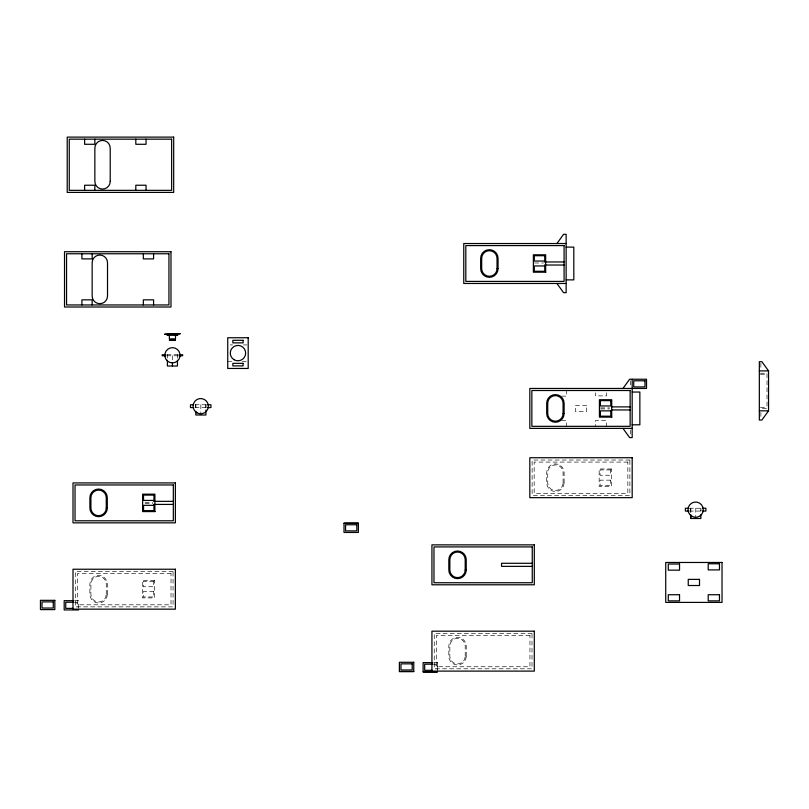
<?xml version="1.0" encoding="UTF-8"?>
<svg xmlns="http://www.w3.org/2000/svg" width="809" height="809" viewBox="0 0 809 809"><rect width="100%" height="100%" fill="white"/><g stroke="black" fill="none" stroke-linecap="round" stroke-linejoin="round"><path stroke-width="0.61" stroke-dasharray="4.04 3.03" d="M534.638 262.986L543.456 262.986M230.14 344.917L232.547 344.917M243.388 344.917L246.998 344.917M166.927 354.757L177.929 354.757M166.927 355.778L177.929 355.778M227.733 361.289L233.75 361.289M242.184 361.289L246.998 361.289M760.359 373.252L767.013 373.252L767.013 408.484L760.359 408.484M760.43 374.274L767.013 374.274M561.658 396.137L566.664 396.137L566.664 389.989M195.009 404.763L206.406 404.763M195.009 407.584L206.406 407.584M760.43 407.463L767.013 407.463M600.683 407.908L609.511 407.908M600.683 408.929L609.511 408.929M561.658 420.7L566.664 420.7L566.664 426.849M145.135 502.369L152.689 502.369M145.135 503.39L152.689 503.39M689.288 508.244L701.13 508.244M689.288 511.066L701.13 511.066M74.954 600.703L78.564 600.672L78.534 609.915M74.499 602.24L76.997 602.24L76.997 607.154M433.887 662.642L437.497 662.622L437.497 669.569M433.432 664.179L435.94 664.179L435.94 669.094M760.875 363.231L760.875 369.369M760.875 412.368L760.875 418.506M700.938 508.244L700.938 511.066L700.756 508.244M695.76 508.244L695.76 518.488M690.815 508.244L690.825 513.543M690.704 508.244L690.734 513.543M690.512 508.244L690.512 511.066M630.646 380.776L630.646 386.924M630.646 429.913L630.646 436.061M606.588 392.82L606.588 395.884L595.333 395.884L595.333 392.82M606.588 426.849L606.588 420.7L595.333 420.7L595.333 426.849M437.477 662.642L437.477 671.864M205.982 404.763L205.931 407.584M205.84 404.763L205.84 407.584M200.844 404.763L200.844 414.997M195.899 404.763L195.829 407.584L195.738 404.763M195.596 404.763L195.596 407.584M177.545 354.757L177.444 358.053M172.428 355.778L172.428 361.471M167.311 354.757L167.412 358.053M586.626 405.349L575.371 405.349L575.371 411.488L586.626 411.488L586.626 405.349M629.877 460.038L532.12 460.038L532.12 495.351L629.877 495.351L629.877 460.038M627.835 462.081L534.162 462.081L534.162 493.308L627.835 493.308L627.835 462.081M611.452 468.987L599.166 468.987L599.166 486.391L611.452 486.391L611.452 468.987M610.532 469.918L600.096 469.918L600.096 475.237L610.532 475.237L610.532 469.918M610.532 480.152L600.096 480.152L600.096 485.471L610.532 485.471L610.532 480.152M173.065 571.538L75.298 571.538L75.298 606.861L173.065 606.861L173.065 571.538M171.023 573.591L77.351 573.591L77.351 604.808L171.023 604.808L171.023 573.591M154.64 580.498L142.354 580.498L142.354 597.902L154.64 597.902L154.64 580.498M153.72 581.418L143.274 581.418L143.274 586.737L153.72 586.737L153.72 581.418M153.72 591.652L143.274 591.652L143.274 596.981L153.72 596.981L153.72 591.652M532.009 633.487L434.241 633.487L434.241 668.8L532.009 668.8L532.009 633.487M529.956 635.53L436.284 635.53L436.284 666.758L529.956 666.758L529.956 635.53M564.106 482.811L564.106 472.577A8.697 8.697 0 0 0 555.409 463.87A8.697 8.697 0 0 0 546.702 472.577L546.702 482.811A8.697 8.697 0 0 0 555.409 491.518A8.697 8.697 0 0 0 564.106 482.811M563.084 482.811L563.084 472.577A7.675 7.675 0 0 0 555.409 464.902A7.675 7.675 0 0 0 547.723 472.577L547.723 482.811A7.675 7.675 0 0 0 555.409 490.487A7.675 7.675 0 0 0 563.084 482.811M466.227 656.261L466.227 646.027A8.697 8.697 0 0 0 457.53 637.32A8.697 8.697 0 0 0 448.823 646.027L448.823 656.261A8.697 8.697 0 0 0 457.53 664.968A8.697 8.697 0 0 0 466.227 656.261M465.205 656.261L465.205 646.027A7.675 7.675 0 0 0 457.53 638.352A7.675 7.675 0 0 0 449.855 646.027L449.855 656.261A7.675 7.675 0 0 0 457.53 663.936A7.675 7.675 0 0 0 465.205 656.261M107.294 594.322L107.294 584.078A8.697 8.697 0 0 0 98.597 575.381A8.697 8.697 0 0 0 89.89 584.078L89.89 594.322A8.697 8.697 0 0 0 98.597 603.018A8.697 8.697 0 0 0 107.294 594.322M106.272 594.322L106.272 584.078A7.675 7.675 0 0 0 98.597 576.402A7.675 7.675 0 0 0 90.911 584.078L90.911 594.322A7.675 7.675 0 0 0 98.597 601.997A7.675 7.675 0 0 0 106.272 594.322"/><path stroke-width="1.21" d="M556.926 243.529L563.58 234.317L566.138 234.317L566.138 292.676L563.58 292.676L556.926 283.463M622.97 388.451L629.624 379.239L646.522 379.239L646.522 388.451L529.814 388.451L529.814 428.386L632.183 428.386M768.55 410.83L761.896 420.043L759.338 420.043L759.338 361.694L761.896 361.694L768.55 370.906L768.55 410.83L759.338 410.83M566.138 243.529L463.759 243.529L463.759 283.463L566.138 283.463M566.138 247.119L573.814 247.119L573.814 279.874L566.138 279.874M544.437 261.964L564.085 261.964M544.437 265.028L564.085 265.028M545.812 272.198L533.374 272.198L533.374 254.795L545.66 254.795L545.66 272.198M167.069 335.31L177.788 335.31M169.415 339.911L175.442 339.911M169.415 340.427L175.442 340.427M165.805 354.757L162.184 354.757L162.184 355.778L165.805 355.778M179.052 354.757L182.662 354.757L182.662 355.778L179.052 355.778M759.338 370.906L768.55 370.906M632.183 392.041L639.858 392.041L639.858 424.796L632.183 424.796M193.553 404.763L190.479 404.763L190.479 407.584L193.553 407.584M207.883 404.763L210.957 404.763L210.957 407.584L207.883 407.584M611.715 406.887L630.14 406.887M611.715 409.951L630.14 409.951M611.857 417.12L599.429 417.12L599.429 399.717L611.715 399.717L611.715 417.12M153.67 501.347L173.328 501.347M153.67 504.422L173.328 504.422M688.469 508.244L685.395 508.244L685.395 511.066L688.469 511.066M702.799 508.244L705.873 508.244L705.873 511.066L702.799 511.066M155.045 511.581L142.617 511.581L142.617 494.178L154.893 494.178L154.893 511.581M358.387 523.19L344.007 523.19L344.007 532.453L358.387 532.453L358.387 523.19L344.027 523.221M532.261 563.286L501.55 563.286L501.55 566.361L532.261 566.361M73.771 600.672L64.184 600.672L64.184 609.935L78.564 609.935M73.245 602.24L65.741 602.24L65.741 608.378L73.245 608.378M432.704 662.622L423.117 662.622L423.117 671.885L437.497 671.885L423.137 671.864M432.188 664.179L424.674 664.179L424.674 670.327L432.188 670.327M399.413 671.521L413.743 671.521M622.97 428.386L629.624 437.598L632.183 437.598L632.183 379.239M700.847 514.777L700.857 518.488L690.734 518.488L690.744 514.777L690.815 518.488M205.941 410.052L205.931 414.997L195.818 414.997L195.899 411.285M180.104 354.757L180.104 355.778M177.444 360.329L177.444 366.022L167.412 366.022L167.412 360.329M176.777 333.773L176.777 335.31M175.755 333.773L175.755 335.31M175.502 335.31L175.502 338.89L169.354 338.89L169.354 335.31M172.428 362.604L172.428 366.022M169.101 333.773L169.101 335.31M168.08 333.773L168.08 335.31M164.753 354.757L164.753 355.778M153.579 253.763L153.579 258.89L143.345 258.89L143.345 253.763M153.579 304.953L153.579 299.836L143.345 299.836L143.345 304.953M146.045 139.168L146.045 144.285L135.811 144.285L135.811 139.168M146.045 190.348L146.045 185.231L135.811 185.231L135.811 190.348M94.855 139.168L94.855 144.285L84.621 144.285L84.621 139.168M94.855 190.348L94.855 185.231L84.621 185.231L84.621 190.348M92.155 253.763L92.155 258.89L81.921 258.89L81.921 253.763M92.155 304.953L92.155 299.836L81.921 299.836L81.921 304.953M173.682 137.115L67.218 137.115L67.218 192.4L173.682 192.4L173.682 137.115M171.639 139.168L69.261 139.168L69.261 190.348L171.639 190.348L171.639 139.168M564.085 245.582L465.812 245.582L465.812 281.411L564.085 281.411L564.085 245.582M170.982 251.72L64.518 251.72L64.518 307.005L170.982 307.005L170.982 251.72M168.939 253.763L66.56 253.763L66.56 304.953L168.939 304.953L168.939 253.763M544.74 255.715L534.294 255.715L534.294 261.044L544.74 261.044L544.74 255.715M544.74 265.949L534.294 265.949L534.294 271.278L544.74 271.278L544.74 265.949M180.104 333.773L164.753 334.228L180.104 333.773M248.201 337.747L227.733 337.747L227.733 368.459L248.201 368.459L248.201 337.747M243.084 340.306L232.85 340.306L232.85 342.864L243.084 342.864L243.084 340.306M243.084 363.342L232.85 363.342L232.85 365.901L243.084 365.901L243.084 363.342M644.985 380.776L633.72 380.776L633.72 386.924L644.985 386.924L644.985 380.776M630.14 390.504L531.857 390.504L531.857 426.333L630.14 426.333L630.14 390.504M610.785 400.637L600.349 400.637L600.349 405.966L610.785 405.966L610.785 400.637M610.785 410.871L600.349 410.871L600.349 416.2L610.785 416.2L610.785 410.871M632.183 457.732L529.814 457.732L529.814 497.656L632.183 497.656L632.183 457.732M175.371 482.922L73.002 482.922L73.002 522.847L175.371 522.847L175.371 482.922M173.328 484.965L75.045 484.965L75.045 520.794L173.328 520.794L173.328 484.965M153.973 495.098L143.537 495.098L143.537 500.427L153.973 500.427L153.973 495.098M153.973 505.342L143.537 505.342L143.537 510.661L153.973 510.661L153.973 505.342M356.83 524.758L345.564 524.758L345.564 530.896L356.83 530.896L356.83 524.758M534.304 544.861L431.935 544.861L431.935 584.786L534.304 584.786L534.304 544.861M532.261 546.914L433.978 546.914L433.978 582.743L532.261 582.743L532.261 546.914M722.033 562.477L665.726 562.477L665.726 602.402L722.033 602.402L722.033 562.477M719.474 563.772L708.209 563.772L708.209 569.91L719.474 569.91L719.474 563.772M679.54 564.015L668.285 564.015L668.285 570.163L679.54 570.163L679.54 564.015M175.371 569.233L73.002 569.233L73.002 609.157L175.371 609.157L175.371 569.233M699.512 579.375L688.247 579.375L688.247 585.514L699.512 585.514L699.512 579.375M679.54 594.726L668.285 594.726L668.285 600.875L679.54 600.875L679.54 594.726M719.474 594.726L708.209 594.726L708.209 600.875L719.474 600.875L719.474 594.726M54.83 600.339L40.45 600.339L40.45 609.602L54.83 609.602L54.83 600.339M53.273 601.896L42.007 601.896L42.007 608.044L53.273 608.044L53.273 601.896M534.304 631.182L431.935 631.182L431.935 671.106L534.304 671.106L534.304 631.182M413.763 662.288L399.383 662.288L399.383 671.541L413.763 671.541L413.763 662.288M412.206 663.845L400.951 663.845L400.951 669.983L412.206 669.983L412.206 663.845M564.106 413.541L564.106 403.297A8.697 8.697 0 0 0 555.409 394.6A8.697 8.697 0 0 0 546.702 403.297L546.702 413.541A8.697 8.697 0 0 0 555.409 422.237A8.697 8.697 0 0 0 564.106 413.541M563.084 413.541L563.084 403.297A7.675 7.675 0 0 0 555.409 395.621A7.675 7.675 0 0 0 547.723 403.297L547.723 413.541A7.675 7.675 0 0 0 555.409 421.216A7.675 7.675 0 0 0 563.084 413.541M498.061 268.618L498.061 258.374A8.697 8.697 0 0 0 489.354 249.678A8.697 8.697 0 0 0 480.657 258.374L480.657 268.618A8.697 8.697 0 0 0 489.354 277.315A8.697 8.697 0 0 0 498.061 268.618M497.039 268.618L497.039 258.374A7.675 7.675 0 0 0 489.354 250.699A7.675 7.675 0 0 0 481.679 258.374L481.679 268.618A7.675 7.675 0 0 0 489.354 276.294A7.675 7.675 0 0 0 497.039 268.618M466.227 569.941L466.227 559.707A8.697 8.697 0 0 0 457.53 551.01A8.697 8.697 0 0 0 448.823 559.707L448.823 569.941A8.697 8.697 0 0 0 457.53 578.647A8.697 8.697 0 0 0 466.227 569.941M465.205 569.941L465.205 559.707A7.675 7.675 0 0 0 457.53 552.031A7.675 7.675 0 0 0 449.855 559.707L449.855 569.941A7.675 7.675 0 0 0 457.53 577.626A7.675 7.675 0 0 0 465.205 569.941M110.216 181.388L110.216 148.118A7.675 7.675 0 0 0 102.541 140.442A7.675 7.675 0 0 0 94.855 148.118L94.855 181.388A7.675 7.675 0 0 0 102.541 189.073A7.675 7.675 0 0 0 110.216 181.388M107.516 295.993L107.516 262.723A7.675 7.675 0 0 0 99.831 255.047A7.675 7.675 0 0 0 92.155 262.723L92.155 295.993A7.675 7.675 0 0 0 99.831 303.678A7.675 7.675 0 0 0 107.516 295.993M107.294 508.001L107.294 497.768A8.697 8.697 0 0 0 98.597 489.061A8.697 8.697 0 0 0 89.89 497.768L89.89 508.001A8.697 8.697 0 0 0 98.597 516.698A8.697 8.697 0 0 0 107.294 508.001M106.272 508.001L106.272 497.768A7.675 7.675 0 0 0 98.597 490.082A7.675 7.675 0 0 0 90.911 497.768L90.911 508.001A7.675 7.675 0 0 0 98.597 515.677A7.675 7.675 0 0 0 106.272 508.001M167.402 361.006A7.625 7.625 0 0 0 179.911 356.759A7.625 7.625 0 0 0 169.971 348.052A7.625 7.625 0 0 0 167.402 361.006M234.125 359.752A7.675 7.675 0 0 0 245.643 353.108A7.675 7.675 0 0 0 234.125 346.454A7.675 7.675 0 0 0 234.125 359.752M691.816 516.263A7.625 7.625 0 0 0 703.264 509.66A7.625 7.625 0 0 0 691.816 503.056A7.625 7.625 0 0 0 691.816 516.263M196.9 412.772A7.625 7.625 0 0 0 208.348 406.169A7.625 7.625 0 0 0 196.9 399.565A7.625 7.625 0 0 0 196.9 412.772"/></g></svg>
